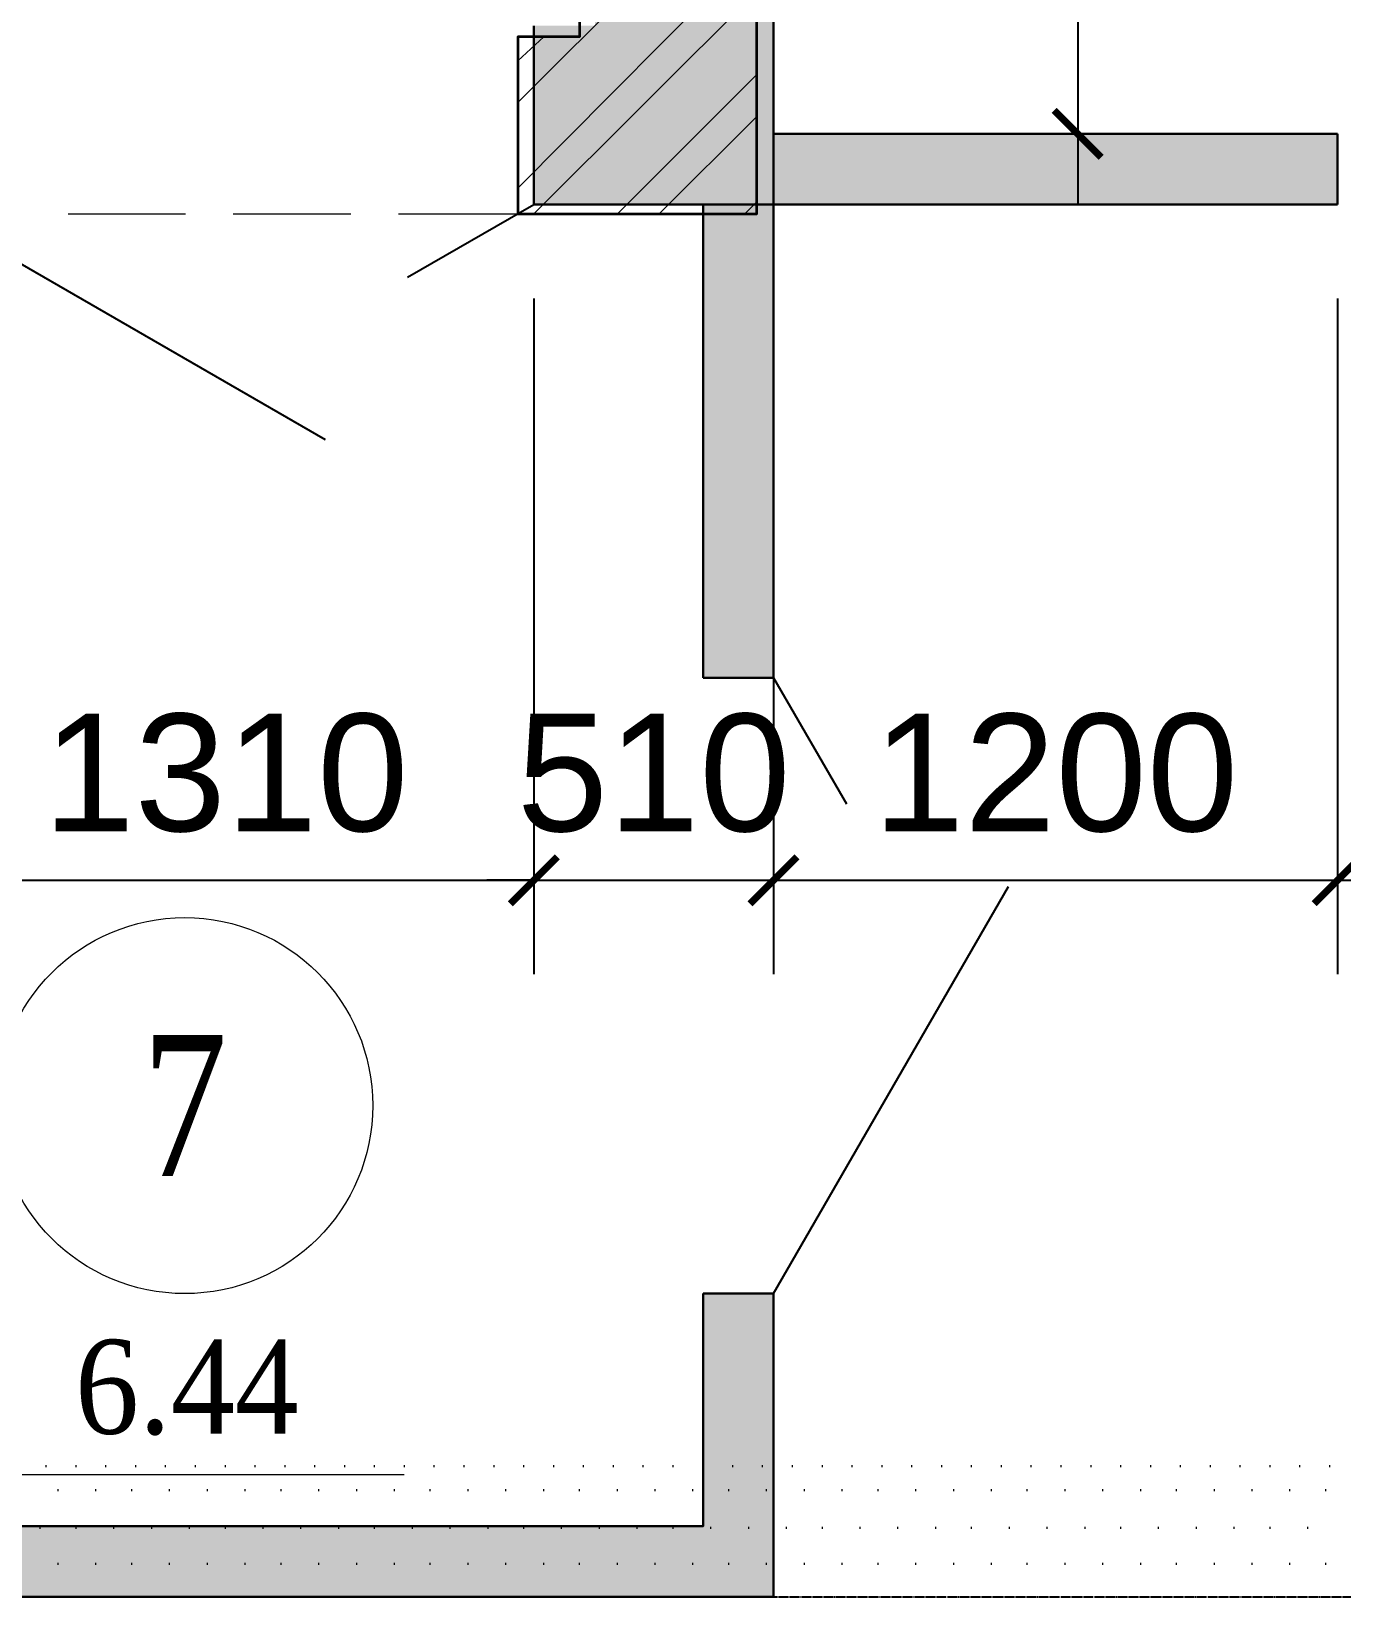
# Model space of a CAD drawing. Header units: millimetres. Extents: x -383313 to -161684, y -117025 to 99224.
# Drawn here: x -329369 to -326581, y -5582 to -2251 of the extents above; entities that cross this region are included whole.
import ezdxf
from ezdxf.enums import TextEntityAlignment as Align

# ---------------------------------------------------------------- set-up
doc = ezdxf.new("R2010")
doc.units = ezdxf.units.MM
doc.header["$MEASUREMENT"] = 0
doc.linetypes.add('PS-GOST2.303 5', pattern=[24, 20, -1.5, 1, -1.5])
doc.layers.get('Defpoints').update_dxf_attribs({"color": 31})
for name, color, linetype in [('001__КОНСТРУКТИВ__Двери', 13, 'Continuous'), ('001__КОНСТРУКТИВ__размеры внутр.', 7, 'Continuous'), ('0expl', 30, 'Continuous'), ('PDF_Geometry', 7, 'Continuous'), ('PS_Оси', 5, 'PS-GOST2.303 5')]:
    doc.layers.add(name, color=color, linetype=linetype)
doc.layers.add('001__КОНСТРУКТИВ__Стены наружные', color=7, linetype='Continuous', lineweight=30)
doc.styles.add('PSTUDIO', font='arial.ttf')
doc.styles.add('TXT0', font='times.ttf')
doc.dimstyles.new('PS_TICK', dxfattribs={"dimscale": 100, "dimtxt": 2.5, "dimasz": 1, "dimexe": 2, "dimexo": 2, "dimgap": 1, "dimtad": 1, "dimdec": 0, "dimzin": 0, "dimdsep": 46, "dimtxsty": 'PSTUDIO', "dimblk": 'ARCHTICK', "dimcen": 2, "dimdle": 1.5, "dimse1": 1, "dimse2": 1, "dimadec": 0, "dimazin": 0, "dimtfac": 1, "dimtdec": 0, "dimtix": 1, "dimtmove": 1, "dimatfit": 3, "dimldrblk": 'ARCHTICK', "dimfxl": 1, "dimtolj": 1, "dimtzin": 0, "dimarcsym": 0})

# ---------------------------------------------------------------- blocks, each defined once
blk = doc.blocks.new('_ArchTick')
at = {"color": 0, "linetype": 'ByBlock', "const_width": 0.15}
blk.add_lwpolyline([(-0.5, -0.5), (0.5, 0.5)], dxfattribs=at)
blk = doc.blocks.new('*D291')
at = {"layer": '001__КОНСТРУКТИВ__размеры внутр.', "color": 0, "lineweight": -2, "ltscale": 100, "transparency": 16777216}
for p, q in [((-329609.6, -2819.4), (-329609.6, -4257.7)), ((-328299.6, -2819.4), (-328299.6, -4257.7)), ((-329759.6, -4057.7), (-328149.6, -4057.7))]:
    blk.add_line(p, q, dxfattribs=at)
at = {"layer": 'Defpoints', "color": 0, "ltscale": 100, "transparency": 16777216}
for p in [(-329609.6, -2619.4), (-328299.6, -2619.4), (-328299.6, -4057.7)]:
    blk.add_point(p, dxfattribs=at)
at = {"layer": '001__КОНСТРУКТИВ__размеры внутр.', "color": 0, "lineweight": -2, "ltscale": 100, "transparency": 16777216, "xscale": 100, "yscale": 100, "zscale": 100, "rotation": 180}
blk.add_blockref('_ArchTick', (-329609.6, -4057.7), dxfattribs=at)
at = {"layer": '001__КОНСТРУКТИВ__размеры внутр.', "color": 0, "lineweight": -2, "ltscale": 100, "transparency": 16777216, "xscale": 100, "yscale": 100, "zscale": 100}
blk.add_blockref('_ArchTick', (-328299.6, -4057.7), dxfattribs=at)
at = {"layer": '001__КОНСТРУКТИВ__размеры внутр.', "color": 0, "ltscale": 100, "transparency": 16777216, "insert": (-328954.6, -3830), "char_height": 250, "attachment_point": 5, "style": 'PSTUDIO'}
blk.add_mtext('\\A1;1310', dxfattribs=at)
blk = doc.blocks.new('*D292')
at = {"layer": '001__КОНСТРУКТИВ__размеры внутр.', "color": 0, "lineweight": -2, "ltscale": 100, "transparency": 16777216}
for p, q in [((-328299.6, -2819.4), (-328299.6, -4257.7)), ((-327789.6, -2819.4), (-327789.6, -4257.7)), ((-328299.6, -4057.7), (-328399.6, -4057.7)), ((-328299.6, -4057.7), (-327789.6, -4057.7)), ((-327789.6, -4057.7), (-327689.6, -4057.7))]:
    blk.add_line(p, q, dxfattribs=at)
at = {"layer": 'Defpoints', "color": 0, "ltscale": 100, "transparency": 16777216}
for p in [(-328299.6, -2619.4), (-327789.6, -2619.4), (-327789.6, -4057.7)]:
    blk.add_point(p, dxfattribs=at)
at = {"layer": '001__КОНСТРУКТИВ__размеры внутр.', "color": 0, "lineweight": -2, "ltscale": 100, "transparency": 16777216, "xscale": 100, "yscale": 100, "zscale": 100}
blk.add_blockref('_ArchTick', (-328299.6, -4057.7), dxfattribs=at)
at = {"layer": '001__КОНСТРУКТИВ__размеры внутр.', "color": 0, "lineweight": -2, "ltscale": 100, "transparency": 16777216, "xscale": 100, "yscale": 100, "zscale": 100, "rotation": 180}
blk.add_blockref('_ArchTick', (-327789.6, -4057.7), dxfattribs=at)
at = {"layer": '001__КОНСТРУКТИВ__размеры внутр.', "color": 0, "ltscale": 100, "transparency": 16777216, "insert": (-328044.6, -3830.1), "char_height": 250, "attachment_point": 5, "style": 'PSTUDIO'}
blk.add_mtext('\\A1;510', dxfattribs=at)
blk = doc.blocks.new('*D293')
at = {"layer": '001__КОНСТРУКТИВ__размеры внутр.', "color": 0, "lineweight": -2, "ltscale": 100, "transparency": 16777216}
for p, q in [((-327789.6, -2819.4), (-327789.6, -4257.7)), ((-326589.6, -2819.4), (-326589.6, -4257.7)), ((-327939.6, -4057.7), (-326439.6, -4057.7))]:
    blk.add_line(p, q, dxfattribs=at)
at = {"layer": 'Defpoints', "color": 0, "ltscale": 100, "transparency": 16777216}
for p in [(-327789.6, -2619.4), (-326589.6, -2619.4), (-326589.6, -4057.7)]:
    blk.add_point(p, dxfattribs=at)
at = {"layer": '001__КОНСТРУКТИВ__размеры внутр.', "color": 0, "lineweight": -2, "ltscale": 100, "transparency": 16777216, "xscale": 100, "yscale": 100, "zscale": 100, "rotation": 180}
blk.add_blockref('_ArchTick', (-327789.6, -4057.7), dxfattribs=at)
at = {"layer": '001__КОНСТРУКТИВ__размеры внутр.', "color": 0, "lineweight": -2, "ltscale": 100, "transparency": 16777216, "xscale": 100, "yscale": 100, "zscale": 100}
blk.add_blockref('_ArchTick', (-326589.6, -4057.7), dxfattribs=at)
at = {"layer": '001__КОНСТРУКТИВ__размеры внутр.', "color": 0, "ltscale": 100, "transparency": 16777216, "insert": (-327189.6, -3830.1), "char_height": 250, "attachment_point": 5, "style": 'PSTUDIO'}
blk.add_mtext('\\A1;1200', dxfattribs=at)
blk = doc.blocks.new('*D294')
at = {"layer": '001__КОНСТРУКТИВ__размеры внутр.', "color": 0, "lineweight": -2, "ltscale": 100, "transparency": 16777216}
for p, q in [((-326589.6, -2819.4), (-326589.6, -4257.7)), ((-325589.6, -2819.4), (-325589.6, -4257.7)), ((-326739.6, -4057.7), (-325439.6, -4057.7))]:
    blk.add_line(p, q, dxfattribs=at)
at = {"layer": 'Defpoints', "color": 0, "ltscale": 100, "transparency": 16777216}
for p in [(-326589.6, -2619.4), (-325589.6, -2619.4), (-325589.6, -4057.7)]:
    blk.add_point(p, dxfattribs=at)
at = {"layer": '001__КОНСТРУКТИВ__размеры внутр.', "color": 0, "lineweight": -2, "ltscale": 100, "transparency": 16777216, "xscale": 100, "yscale": 100, "zscale": 100, "rotation": 180}
blk.add_blockref('_ArchTick', (-326589.6, -4057.7), dxfattribs=at)
at = {"layer": '001__КОНСТРУКТИВ__размеры внутр.', "color": 0, "lineweight": -2, "ltscale": 100, "transparency": 16777216, "xscale": 100, "yscale": 100, "zscale": 100}
blk.add_blockref('_ArchTick', (-325589.6, -4057.7), dxfattribs=at)
at = {"layer": '001__КОНСТРУКТИВ__размеры внутр.', "color": 0, "ltscale": 100, "transparency": 16777216, "insert": (-326089.6, -3830.1), "char_height": 250, "attachment_point": 5, "style": 'PSTUDIO'}
blk.add_mtext('\\A1;1000', dxfattribs=at)
blk = doc.blocks.new('*D305')
at = {"layer": '001__КОНСТРУКТИВ__размеры внутр.', "color": 0, "lineweight": -2, "ltscale": 100, "transparency": 16777216}
blk.add_line((-327142.4, 890.6), (-327142.4, -2619.4), dxfattribs=at)
at = {"layer": 'Defpoints', "color": 0, "ltscale": 100, "transparency": 16777216}
for p in [(-327498.4, 740.6), (-327498.4, -2469.4), (-327142.4, -2469.4)]:
    blk.add_point(p, dxfattribs=at)
at = {"layer": '001__КОНСТРУКТИВ__размеры внутр.', "color": 0, "lineweight": -2, "ltscale": 100, "transparency": 16777216, "xscale": 100, "yscale": 100, "zscale": 100}
for p, rotation in [((-327142.4, 740.6), 90), ((-327142.4, -2469.4), 270)]:
    blk.add_blockref('_ArchTick', p, dxfattribs=dict(at, rotation=rotation))
at = {"layer": '001__КОНСТРУКТИВ__размеры внутр.', "color": 0, "ltscale": 100, "transparency": 16777216, "insert": (-327370.1, -864.4), "char_height": 250, "attachment_point": 5, "rotation": 90, "style": 'PSTUDIO'}
blk.add_mtext('\\A1;3210', dxfattribs=at)
blk = doc.blocks.new('be301')
at = {"color": 0, "linetype": 'ByBlock', "lineweight": 0}
blk.add_line((-4.79, -7.847), (4.668, -7.847), dxfattribs=at)
blk.add_circle((0, 0), 4, dxfattribs=at)
at = {"color": 0, "linetype": 'ByBlock', "lineweight": 0, "style": 'TXT0', "width": 0.8}
blk.add_attdef('ENOM', text='', height=3, dxfattribs=at).set_placement((0, 0), align=Align.MIDDLE)
at = {"color": 0, "linetype": 'ByBlock', "lineweight": 0, "style": 'TXT0', "width": 0.8, "flags": 1}
blk.add_attdef('ETYP', text='', height=3, dxfattribs=at).set_placement((0, 0), align=Align.MIDDLE)
at = {"color": 0, "linetype": 'ByBlock', "lineweight": 0, "style": 'TXT0', "flags": 1}
for tag, p, width in [('ENAI', (8.158, -1.004), 0.9), ('EPER', (13.86, -4.207), 0.9), ('NOTD', (13.646, -6.774), 0.9), ('WTOP', (13.646, -10.107), 0.9), ('KTG', (-4.212, -12.124), 0.8), ('WBOT', (13.646, -13.441), 0.9), ('ATOP', (13.646, -16.774), 0.9), ('ABOT', (13.646, -20.107), 0.9)]:
    blk.add_attdef(tag, p, '', height=2, dxfattribs=dict(at, width=width))
at = {"color": 0, "linetype": 'ByBlock', "lineweight": 0, "style": 'TXT0', "width": 0.9}
blk.add_attdef('EAREA', text='', height=2, dxfattribs=at).set_placement((0.047, -6.981), align=Align.CENTER)
blk = doc.blocks.new('A$Cf5759c35')
at = {"layer": 'PDF_Geometry', "color": 8, "lineweight": 35}
blk.add_lwpolyline([(28816.1, 15625.2), (28816.1, 16002), (23748.8, 16002), (23748.8, 18605.5), (30259.7, 18605.5), (30259.7, 16002), (30128.5, 16002), (30128.5, 15625.2), (30636.5, 15625.2), (30636.5, 18982.3), (23367.8, 18982.3), (23367.8, 15625.2)], close=True, dxfattribs=at)
at = {"layer": 'PDF_Geometry', "color": 8, "lineweight": 9}
for points in [[(30128.5, 15862.3), (30636.5, 16370.3)], [(30128.5, 15680.3), (30636.5, 16192.5)], [(30162.3, 15625.2), (30636.5, 16099.4)], [(30128.5, 15951.2), (30183.5, 16002)], [(30340.1, 15625.2), (30636.5, 15921.6)], [(30429, 15625.2), (30636.5, 15832.7)], [(30611.1, 15625.2), (30636.5, 15650.6)], [(29150.6, 12907.4), (29150.6, 12911.7)], [(29231, 12907.4), (29231, 12911.7)], [(29307.2, 12907.4), (29307.2, 12911.7)], [(29387.6, 12907.4), (29387.6, 12911.7)], [(29468.1, 12907.4), (29468.1, 12911.7)], [(29548.5, 12907.4), (29548.5, 12911.7)], [(29624.7, 12907.4), (29624.7, 12911.7)], [(29705.1, 12907.4), (29705.1, 12911.7)], [(29785.6, 12907.4), (29785.6, 12911.7)], [(29866, 12907.4), (29866, 12911.7)], [(29942.2, 12907.4), (29942.2, 12911.7)], [(30022.6, 12907.4), (30022.6, 12911.7)], [(30103.1, 12907.4), (30103.1, 12911.7)], [(30183.5, 12907.4), (30183.5, 12911.7)], [(30259.7, 12907.4), (30259.7, 12911.7)], [(30340.1, 12907.4), (30340.1, 12911.7)], [(30420.6, 12907.4), (30420.6, 12911.7)], [(30501, 12907.4), (30501, 12911.7)], [(30577.2, 12907.4), (30577.2, 12911.7)], [(30657.6, 12907.4), (30657.6, 12911.7)], [(30738.1, 12907.4), (30738.1, 12911.7)], [(30818.5, 12907.4), (30818.5, 12911.7)], [(30894.7, 12907.4), (30894.7, 12911.7)], [(30975.1, 12907.4), (30975.1, 12911.7)], [(31055.6, 12907.4), (31055.6, 12911.7)], [(31136, 12907.4), (31136, 12911.7)], [(31212.2, 12907.4), (31212.2, 12911.7)], [(31292.6, 12907.4), (31292.6, 12911.7)], [(31373.1, 12907.4), (31373.1, 12911.7)], [(31453.5, 12907.4), (31453.5, 12911.7)], [(31529.7, 12907.4), (31529.7, 12911.7)], [(31610.1, 12907.4), (31610.1, 12911.7)], [(31690.6, 12907.4), (31690.6, 12911.7)], [(31771, 12907.4), (31771, 12911.7)], [(31847.2, 12907.4), (31847.2, 12911.7)], [(29112.5, 12827), (29112.5, 12831.2)], [(29188.7, 12827), (29188.7, 12831.2)], [(29269.1, 12827), (29269.1, 12831.2)], [(29349.5, 12827), (29349.5, 12831.2)], [(29430, 12827), (29430, 12831.2)], [(29506.2, 12827), (29506.2, 12831.2)], [(29586.6, 12827), (29586.6, 12831.2)], [(29667, 12827), (29667, 12831.2)], [(29747.5, 12827), (29747.5, 12831.2)], [(29823.7, 12827), (29823.7, 12831.2)], [(29904.1, 12827), (29904.1, 12831.2)], [(29984.5, 12827), (29984.5, 12831.2)], [(30065, 12827), (30065, 12831.2)], [(30141.2, 12827), (30141.2, 12831.2)], [(30221.6, 12827), (30221.6, 12831.2)], [(30302, 12827), (30302, 12831.2)], [(30382.5, 12827), (30382.5, 12831.2)], [(30458.7, 12827), (30458.7, 12831.2)], [(30539.1, 12827), (30539.1, 12831.2)], [(30619.5, 12827), (30619.5, 12831.2)], [(30700, 12827), (30700, 12831.2)], [(30776.2, 12827), (30776.2, 12831.2)], [(30856.6, 12827), (30856.6, 12831.2)], [(30937, 12827), (30937, 12831.2)], [(31017.5, 12827), (31017.5, 12831.2)], [(31093.7, 12827), (31093.7, 12831.2)], [(31174.1, 12827), (31174.1, 12831.2)], [(31254.5, 12827), (31254.5, 12831.2)], [(31335, 12827), (31335, 12831.2)], [(31411.2, 12827), (31411.2, 12831.2)], [(31491.6, 12827), (31491.6, 12831.2)], [(31572, 12827), (31572, 12831.2)], [(31652.5, 12827), (31652.5, 12831.2)], [(31728.7, 12827), (31728.7, 12831.2)], [(31809.1, 12827), (31809.1, 12831.2)], [(29150.6, 12750.8), (29150.6, 12755)], [(29231, 12750.8), (29231, 12755)], [(29307.2, 12750.8), (29307.2, 12755)], [(29387.6, 12750.8), (29387.6, 12755)], [(29468.1, 12750.8), (29468.1, 12755)], [(29548.5, 12750.8), (29548.5, 12755)], [(29624.7, 12750.8), (29624.7, 12755)], [(29705.1, 12750.8), (29705.1, 12755)], [(29785.6, 12750.8), (29785.6, 12755)], [(29866, 12750.8), (29866, 12755)], [(29942.2, 12750.8), (29942.2, 12755)], [(30022.6, 12750.8), (30022.6, 12755)], [(30103.1, 12750.8), (30103.1, 12755)], [(30183.5, 12750.8), (30183.5, 12755)], [(30259.7, 12750.8), (30259.7, 12755)], [(30340.1, 12750.8), (30340.1, 12755)], [(30420.6, 12750.8), (30420.6, 12755)], [(30501, 12750.8), (30501, 12755)], [(30577.2, 12750.8), (30577.2, 12755)], [(30657.6, 12750.8), (30657.6, 12755)], [(30738.1, 12750.8), (30738.1, 12755)], [(30818.5, 12750.8), (30818.5, 12755)], [(30894.7, 12750.8), (30894.7, 12755)], [(30975.1, 12750.8), (30975.1, 12755)], [(31055.6, 12750.8), (31055.6, 12755)], [(31136, 12750.8), (31136, 12755)], [(31212.2, 12750.8), (31212.2, 12755)], [(31292.6, 12750.8), (31292.6, 12755)], [(31373.1, 12750.8), (31373.1, 12755)], [(31453.5, 12750.8), (31453.5, 12755)], [(31529.7, 12750.8), (31529.7, 12755)], [(31610.1, 12750.8), (31610.1, 12755)], [(31690.6, 12750.8), (31690.6, 12755)], [(31771, 12750.8), (31771, 12755)], [(31847.2, 12750.8), (31847.2, 12755)]]:
    blk.add_lwpolyline(points, dxfattribs=at)
at = {"layer": 'PDF_Geometry', "color": 8, "lineweight": 13}
for points in [[(29171.7, 15625.2), (29421.5, 15625.2)], [(29523.1, 15625.2), (29772.9, 15625.2)], [(29874.5, 15625.2), (30128.5, 15625.2)], [(29125.2, 12958.2), (29125.2, 12962.5)], [(29188.7, 12958.2), (29188.7, 12962.5)], [(29252.2, 12958.2), (29252.2, 12962.5)], [(29315.7, 12958.2), (29315.7, 12962.5)], [(29379.2, 12958.2), (29379.2, 12962.5)], [(29442.7, 12958.2), (29442.7, 12962.5)], [(29506.2, 12958.2), (29506.2, 12962.5)], [(29569.7, 12958.2), (29569.7, 12962.5)], [(29633.2, 12958.2), (29633.2, 12962.5)], [(29696.7, 12958.2), (29696.7, 12962.5)], [(29760.2, 12958.2), (29760.2, 12962.5)], [(29823.7, 12958.2), (29823.7, 12962.5)], [(29887.2, 12958.2), (29887.2, 12962.5)], [(29950.7, 12958.2), (29950.7, 12962.5)], [(30014.2, 12958.2), (30014.2, 12962.5)], [(30077.7, 12958.2), (30077.7, 12962.5)], [(30141.2, 12958.2), (30141.2, 12962.5)], [(30204.7, 12958.2), (30204.7, 12962.5)], [(30268.2, 12958.2), (30268.2, 12962.5)], [(30331.7, 12958.2), (30331.7, 12962.5)], [(30395.2, 12958.2), (30395.2, 12962.5)], [(30458.7, 12958.2), (30458.7, 12962.5)], [(30522.2, 12958.2), (30522.2, 12962.5)], [(30585.7, 12958.2), (30585.7, 12962.5)], [(30649.2, 12958.2), (30649.2, 12962.5)], [(30712.7, 12958.2), (30712.7, 12962.5)], [(30776.2, 12958.2), (30776.2, 12962.5)], [(30839.7, 12958.2), (30839.7, 12962.5)], [(30903.2, 12958.2), (30903.2, 12962.5)], [(30966.7, 12958.2), (30966.7, 12962.5)], [(31030.2, 12958.2), (31030.2, 12962.5)], [(31093.7, 12958.2), (31093.7, 12962.5)], [(31157.2, 12958.2), (31157.2, 12962.5)], [(31220.7, 12958.2), (31220.7, 12962.5)], [(31284.2, 12958.2), (31284.2, 12962.5)], [(31347.7, 12958.2), (31347.7, 12962.5)], [(31411.2, 12958.2), (31411.2, 12962.5)], [(31474.7, 12958.2), (31474.7, 12962.5)], [(31538.2, 12958.2), (31538.2, 12962.5)], [(31601.7, 12958.2), (31601.7, 12962.5)], [(31665.2, 12958.2), (31665.2, 12962.5)], [(31728.7, 12958.2), (31728.7, 12962.5)], [(31792.2, 12958.2), (31792.2, 12962.5)], [(31855.7, 12958.2), (31855.7, 12962.5)]]:
    blk.add_lwpolyline(points, dxfattribs=at)

msp = doc.modelspace()

# ---------------------------------------------------------------- hatches: boundary and pattern name
at = {"lineweight": 30, "ltscale": 100}
h = msp.add_hatch(color=252, dxfattribs=at)
h.dxf.hatch_style = 1
h.paths.add_polyline_path([(-334709.55882, 360.6023), (-328169.55882, 360.6023), (-328169.55882, -2239.3977), (-328299.55882, -2239.3977), (-328299.55882, -2619.3977), (-327939.55882, -2619.3977), (-327789.55882, -2619.3977), (-327789.55882, -2469.3977), (-327789.55882, 740.6023), (-335089.55882, 740.6023), (-335089.55882, -2469.3977), (-335089.55882, -2619.3977), (-329609.55882, -2619.3977), (-329609.55882, -2239.3977), (-334709.55882, -2239.3977)])
h = msp.add_hatch(color=252, dxfattribs=at)
h.dxf.hatch_style = 1
h.paths.add_polyline_path([(-326589.55882, -2469.3977), (-327789.55882, -2469.3977), (-327789.55882, -2619.3977), (-326589.55882, -2619.3977)])
h = msp.add_hatch(color=252, dxfattribs=at)
h.dxf.hatch_style = 1
h.paths.add_polyline_path([(-327789.55882, -2619.3977), (-327939.55882, -2619.3977), (-327939.55882, -3626.70862), (-327789.55882, -3626.70862)])
h = msp.add_hatch(color=252, dxfattribs=at)
h.dxf.hatch_style = 1
h.paths.add_polyline_path([(-327789.55882, -4936.70862), (-327939.55882, -4936.70862), (-327939.55882, -5432.0977), (-330226.05882, -5432.0977), (-330226.05882, -5582.0977), (-327789.55882, -5582.0977)])

# ---------------------------------------------------------------- linework, layer by layer
at = {"ltscale": 100}
msp.add_line((-327789.55882, -2619.3977), (-327789.55882, -1149.38325), dxfattribs=at)
at = {"lineweight": 30, "ltscale": 100}
for p, q in [((-328299.55882, -2239.3977), (-328299.55882, -2619.3977)), ((-326589.55882, -2619.3977), (-326589.55882, -2469.3977)), ((-327939.55882, -3626.70862), (-327789.55882, -3626.70862)), ((-327939.55882, -4936.70862), (-327789.55882, -4936.70862)), ((-330226.05882, -5582.0977), (-327789.55882, -5582.0977))]:
    msp.add_line(p, q, dxfattribs=at)
for points in [[(-327789.55882, -2469.3977), (-326589.55882, -2469.3977)], [(-327939.55882, -3626.70862), (-327939.55882, -2619.3977)], [(-327789.55882, -2619.3977), (-326589.55882, -2619.3977)], [(-327789.55882, -3626.70862), (-327789.55882, -2619.3977)], [(-330226.05882, -5432.0977), (-327939.55882, -5432.0977), (-327939.55882, -4936.70862)], [(-327789.55882, -5582.0977), (-327789.55882, -4936.70862)]]:
    msp.add_lwpolyline(points, dxfattribs=at)
at = {"layer": '001__КОНСТРУКТИВ__Двери', "ltscale": 100}
for p, q in [((-329609.55882, -2619.3977), (-328743.53342, -3119.3977)), ((-328568.0267, -2774.3977), (-328299.55882, -2619.3977)), ((-327789.55882, -3626.70862), (-327634.55882, -3895.17649)), ((-327789.55882, -4936.70862), (-327289.55882, -4070.68321))]:
    msp.add_line(p, q, dxfattribs=at)
at = {"layer": '001__КОНСТРУКТИВ__Стены наружные', "color": 7, "linetype": 'Continuous'}
msp.add_line((-327789.55882, -2619.3977), (-327789.55882, 740.6023), dxfattribs=at)
at = {"layer": '001__КОНСТРУКТИВ__Стены наружные', "color": 7, "linetype": 'Continuous', "flags": 128}
msp.add_lwpolyline([(-328299.55882, -2619.3977), (-327789.55882, -2619.3977), (-327789.55882, -1149.38325)], dxfattribs=at)
at = {"layer": 'PS_Оси'}
msp.add_lwpolyline([(-356346.98515, -5582.0977), (-355014.05882, -5582.0977), (-350514.05882, -5582.0977), (-345514.05882, -5582.0977), (-340514.05882, -5582.0977), (-335514.05882, -5582.0977), (-330514.05882, -5582.0977), (-325514.05882, -5582.0977), (-320514.05882, -5582.0977), (-316483.98892, -5582.0977)], dxfattribs=at)

# ---------------------------------------------------------------- block references
at = {"ltscale": 100}
msp.add_blockref('A$Cf5759c35', (-358461.97282, -18264.93104), dxfattribs=at)
at = {"layer": '0expl', "ltscale": 100, "xscale": 100, "yscale": 100, "zscale": 100}
msp.add_blockref('be301', (-329042.21922, -4537.15665), dxfattribs=at).add_auto_attribs({'ENOM': '7', 'EAREA': '6.44'})

# ---------------------------------------------------------------- dimensions: what is measured, and where the dimension line sits
at = {"layer": '001__КОНСТРУКТИВ__размеры внутр.', "ltscale": 100}
dim = msp.add_linear_dim(base=(-327142.40825, -2469.3977), p1=(-327498.44554, 740.6023), p2=(-327498.44554, -2469.3977), angle=90, dimstyle='PS_TICK', dxfattribs=at)
dim.commit()
dim.dimension.update_dxf_attribs({"geometry": '*D305', "text_midpoint": (-327370.13676, -864.3977)})
for base, p1, p2, picture, middle in [((-328299.55882, -4057.72011), (-329609.55882, -2619.3977), (-328299.55882, -2619.3977), '*D291', (-328954.55882, -3829.99159)), ((-327789.55882, -4057.72011), (-328299.55882, -2619.3977), (-327789.55882, -2619.3977), '*D292', (-328044.55882, -3830.07686)), ((-326589.55882, -4057.72011), (-327789.55882, -2619.3977), (-326589.55882, -2619.3977), '*D293', (-327189.55882, -3830.07686)), ((-325589.55882, -4057.72011), (-326589.55882, -2619.3977), (-325589.55882, -2619.3977), '*D294', (-326089.55882, -3830.07686))]:
    dim = msp.add_linear_dim(base=base, p1=p1, p2=p2, dimstyle='PS_TICK', override={"dimse1": 0, "dimse2": 0}, dxfattribs=at)
    dim.commit()
    dim.dimension.update_dxf_attribs({"geometry": picture, "text_midpoint": middle})

doc.saveas('drawing.dxf')
